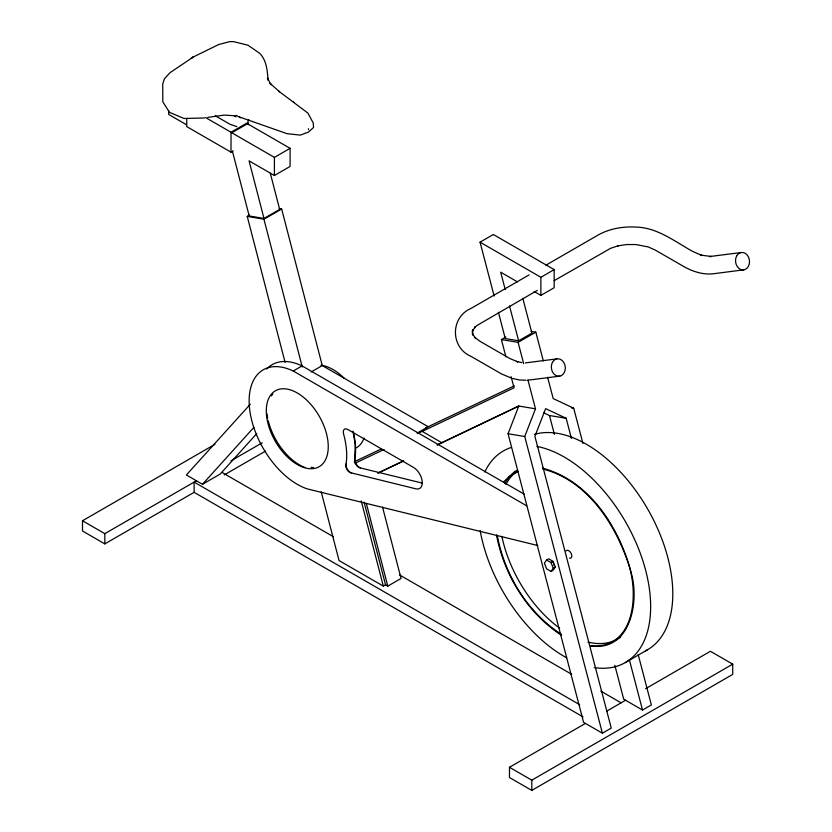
<?xml version="1.0" encoding="UTF-8"?>
<svg xmlns="http://www.w3.org/2000/svg" width="832" height="832" viewBox="0 0 832 832"><rect width="100%" height="100%" fill="white"/><g stroke="black" fill="none" stroke-linecap="round" stroke-linejoin="round"><path stroke-width="1.25" d="M602.399 733.2L583.596 722.342L508.061 433.742L518.794 406.037L535.486 408.814L524.742 436.509L602.399 733.2L611.25 728.083L534.893 436.332L545.636 408.626L566.155 418.288L571.418 438.412M247.936 121.295L248.872 119.642M504.535 483.371L509.402 476.445L517.92 471.536M546.614 560.019L544.398 563.17L546.614 568.87L551.044 571.428L553.103 570.232L555.318 567.091L553.103 561.382L548.673 558.834L546.614 560.019L551.044 562.578L553.249 568.277L551.044 571.428M250.338 404.186L186.389 474.978L202.498 484.276L220.21 474.053L256.755 433.597M202.498 484.276L253.822 427.45M503.859 481.593L514.946 471.307L517.358 470.558M192.442 57.418L193.201 57.075L170.082 72.623L164.414 78.759L162.718 84.115L162.802 101.774L168.917 111.498M205.546 117.541L231.015 132.246L248.258 122.283L248.258 124.779M186.732 119.122L186.732 126.599L231.015 152.162L233.168 150.914M290.098 148.335L247.478 123.729L231.795 132.777L274.414 157.383L290.098 148.335L290.098 166.442L274.414 175.49L249.059 160.857L264.004 218.473L279.677 209.425L270.265 173.098M285.116 362.461L247.229 216.372L249.444 215.093M247.229 216.372L263.942 219.222L281.653 208.998L322.265 365.57L428.178 426.722L417.113 433.118M494.146 296.015L480.054 242.174L493.345 234.499L554.164 269.61L554.164 287.726L540.873 295.391L534.175 291.522M537.784 545.532L307.455 488.946A68.068 39.302 60 0 1 249.673 409.51A68.068 39.302 60 0 1 293.197 371.01L302.047 365.903L524.264 494.198M311.189 371.966L322.265 365.57M583.034 716.872L194.116 492.326L104.822 543.889L82.493 530.993L82.493 520.77L214.947 444.298M529.1 274.893L470.808 308.537C450.299 317.335 450.341 347.516 470.85 356.273L501.727 374.036L511.098 377.957M545.917 265.179L598.593 234.77C610.241 228.374 623.865 226.262 637.01 227.126C657.81 227.978 674.835 241.498 692.255 251.191L702.052 255.559L700.544 255.06L711.277 256.506L709.488 256.568L741 252.554M480.054 242.174L540.873 277.285L554.164 269.61M82.493 520.77L104.822 533.655L196.425 480.771M230.953 460.834L262.215 442.79M537.274 290.399L476.819 325.562L474.354 327.683L475.571 326.612L472.337 331.136L473.179 329.534L472.378 331.885L472.67 330.054L472.68 334.766L472.378 332.935L473.19 335.286M554.164 280.654L610.563 248.331L618.228 245.773L617.531 245.939L626.538 244.546L635.866 244.546L648.149 246.906L655.325 250.099L683.592 266.427C692.775 271.638 703.456 275.101 714.106 273.666L744.047 269.797M224.255 474.926L265.564 451.079M505.939 356.907L501.405 339.581L505.835 337.022M498.41 312.291L505.294 338.582L518.638 340.798L531.929 333.133L522.777 298.199M501.405 339.581L518.097 342.358L535.808 332.134L543.358 360.963M346.008 463.996L346.081 463.954A68.172 39.364 60 0 0 343.564 433.94A6.261 3.619 60 0 1 347.714 429.416L413.431 467.366A12.522 7.228 60 0 1 422.198 481.229A12.522 7.228 60 0 1 415.865 488.831L351.603 472.961A5.689 3.286 60 0 1 347.11 469.695A5.689 3.286 60 0 1 346.008 463.996A6.261 3.619 60 0 0 351.603 472.961M321.225 491.847L339.04 560.55L383.323 586.113L385.549 584.834L387.785 586.123L401.055 578.458L382.543 507.083M551.044 562.578L553.103 561.382M553.249 568.277L555.318 567.091M625.362 662.553L647.504 649.761M645.59 688.698L710.403 651.279L732.722 664.165L732.722 674.398L531.794 790.4L509.465 777.514L509.465 767.281L585.447 723.414M606.59 711.214L625.56 700.253M614.838 665.298L623.709 699.182L642.512 710.039L651.362 704.933L638.206 654.638M509.465 767.281L531.794 780.177L732.722 664.165M192.65 57.304L218.681 44.543L229.882 41.6L233.563 41.642L247.915 45.178L259.532 53.186C266.625 60.091 267.374 70.866 268.05 80.111L267.415 78.25L271.128 84.75L270.026 83.325L279.552 91.78L278.897 91.302L307.913 113.11L313.217 122.959L313.56 127.442L308.516 132.059L300.269 135.117L286.936 133.64L239.377 116.948M354.37 461.729L380.983 449.114M425.89 427.814L514.29 385.882M355.17 463.174L384.093 449.467M417.508 433.607L514.03 387.826L511.118 376.698M378.071 473.023L403.562 460.886M437.154 444.902L518.794 406.037L437.289 444.974M378.113 473.044L403.645 460.938M207.719 117.374L224.286 115.107L234.915 115.752M204.526 117.967L184.028 118.477L169.562 112.403M556.816 358.894L525.387 362.887M559.853 376.137L527.873 380.203M526.074 380.266L519.511 379.995L512.595 378.456M542.63 468.156C590.346 480.99 620.37 529.183 631.727 574.85C639.309 603.606 629.595 651.934 590.782 645.902C635.138 649.095 638.924 593.944 628.233 563.118C614.442 522.631 586.539 480.043 542.807 469.009M422.209 483.09L359.705 467.761A5.689 3.286 60 0 1 356.606 465.504M521.872 362.627L516.36 361.4L517.868 361.889L510.089 358.644L479.898 341.266L474.386 337.126L475.592 338.208L472.347 333.684M531.034 331.334L535.808 332.134M571.334 407.846L573.716 408.242L582.93 443.435M543.764 412.828L549.463 415.511L566.155 418.288M508.061 433.742L524.742 436.509M279.271 208.593L281.653 208.998M264.004 218.473L249.205 215.946L232.43 151.258M236.808 126.61L230.006 124.28L215.27 115.773M573.716 408.242L553.197 398.58L547.622 377.27M234.551 116.054L236.059 116.813M236.08 115.253L240.51 117.811M517.431 281.85L500.677 272.189L505.253 289.65M186.41 124.686L168.678 114.452L168.678 110.573M422.209 431.382L441.938 442.78M293.197 371.01L526.635 505.794M561.652 634.473C527.571 612.674 504.494 574.746 497.255 535.226M222.071 472.462L333.341 536.702M399.662 574.995L571.636 674.284M600.86 691.153L621.098 702.832M579.665 704.694L194.116 482.102L194.116 492.326M561.288 635.19C527.176 612.664 504.088 574.86 496.486 535.018M293.342 101.806L293.987 102.274M629.346 659.734L642.512 710.039M549.463 415.511L554.393 434.335M509.496 305.874L518.638 340.798M518.097 342.358L523.671 363.667M527.935 379.974L535.486 408.814M366.35 503.474L387.785 586.123M364.104 502.154L385.549 584.834M361.234 500.926L383.323 586.113M263.942 219.222L302.276 367.026M352.945 431.122L355.274 444.61L354.661 459.659A5.689 3.286 60 0 0 354.619 460.554M308.454 128.71L308.516 129.74M540.873 277.285L540.873 295.391M531.794 780.177L531.794 790.4M274.414 157.383L274.414 175.49M231.015 132.246L231.015 152.162M104.822 533.655L104.822 543.889M304.866 467.49A46.571 26.884 60 0 1 268.237 420.774M267.686 418.35A46.571 26.884 60 0 1 266.916 413.577M551.689 561.538A4.378 2.527 60 0 1 552.438 562.328M553.571 564.294A4.378 2.527 60 0 1 553.883 565.334M353.413 432.37A68.172 39.364 60 0 1 354.942 458.838A6.261 3.619 60 0 0 360.454 467.854M266.625 369.065A68.068 39.302 60 0 1 302.047 365.903M313.508 467.459A43.815 25.293 60 0 1 311.054 467.334M271.544 395.897A43.815 25.293 60 0 1 272.823 393.869M355.961 464.589A5.689 3.286 60 0 1 354.734 461.542M566.051 550.898A4.378 2.527 60 0 1 571.189 553.478A4.378 2.527 60 0 1 569.535 558.147M320.954 365.196A46.571 26.884 60 0 1 344.24 378.3M364.073 438.038A46.571 26.884 60 0 1 356.273 447.876M536.89 446.41A122.117 70.512 60 0 1 645.757 570.7A122.117 70.512 60 0 1 594.235 667.597M566.665 657.831A122.117 70.512 60 0 1 480.158 530.587M484.786 472.004A122.117 70.512 60 0 1 511.139 447.522M534.477 434.366A122.117 70.512 60 0 1 652.59 518.086A122.117 70.512 60 0 1 645.351 650.926M620.766 636.948A97.864 56.503 60 0 1 587.891 642.075M559.697 628.243A97.864 56.503 60 0 1 501.883 536.328M505.908 484.453A97.864 56.503 60 0 1 517.702 470.798M191.901 57.824L191.443 58.365L191.901 57.824M266.521 415.293A43.815 25.293 60 0 0 315.879 468.094A43.815 25.293 60 0 0 309.421 402.854A43.815 25.293 60 0 0 266.521 415.293M552.438 362.398A8.757 6.958 82.6 0 0 558.043 376.199A8.757 6.958 82.6 0 0 564.533 363.938A8.757 6.958 82.6 0 0 552.438 362.398M736.622 256.058A8.757 6.958 82.6 0 0 742.227 269.859A8.757 6.958 82.6 0 0 748.717 257.598A8.757 6.958 82.6 0 0 736.622 256.058"/></g></svg>
